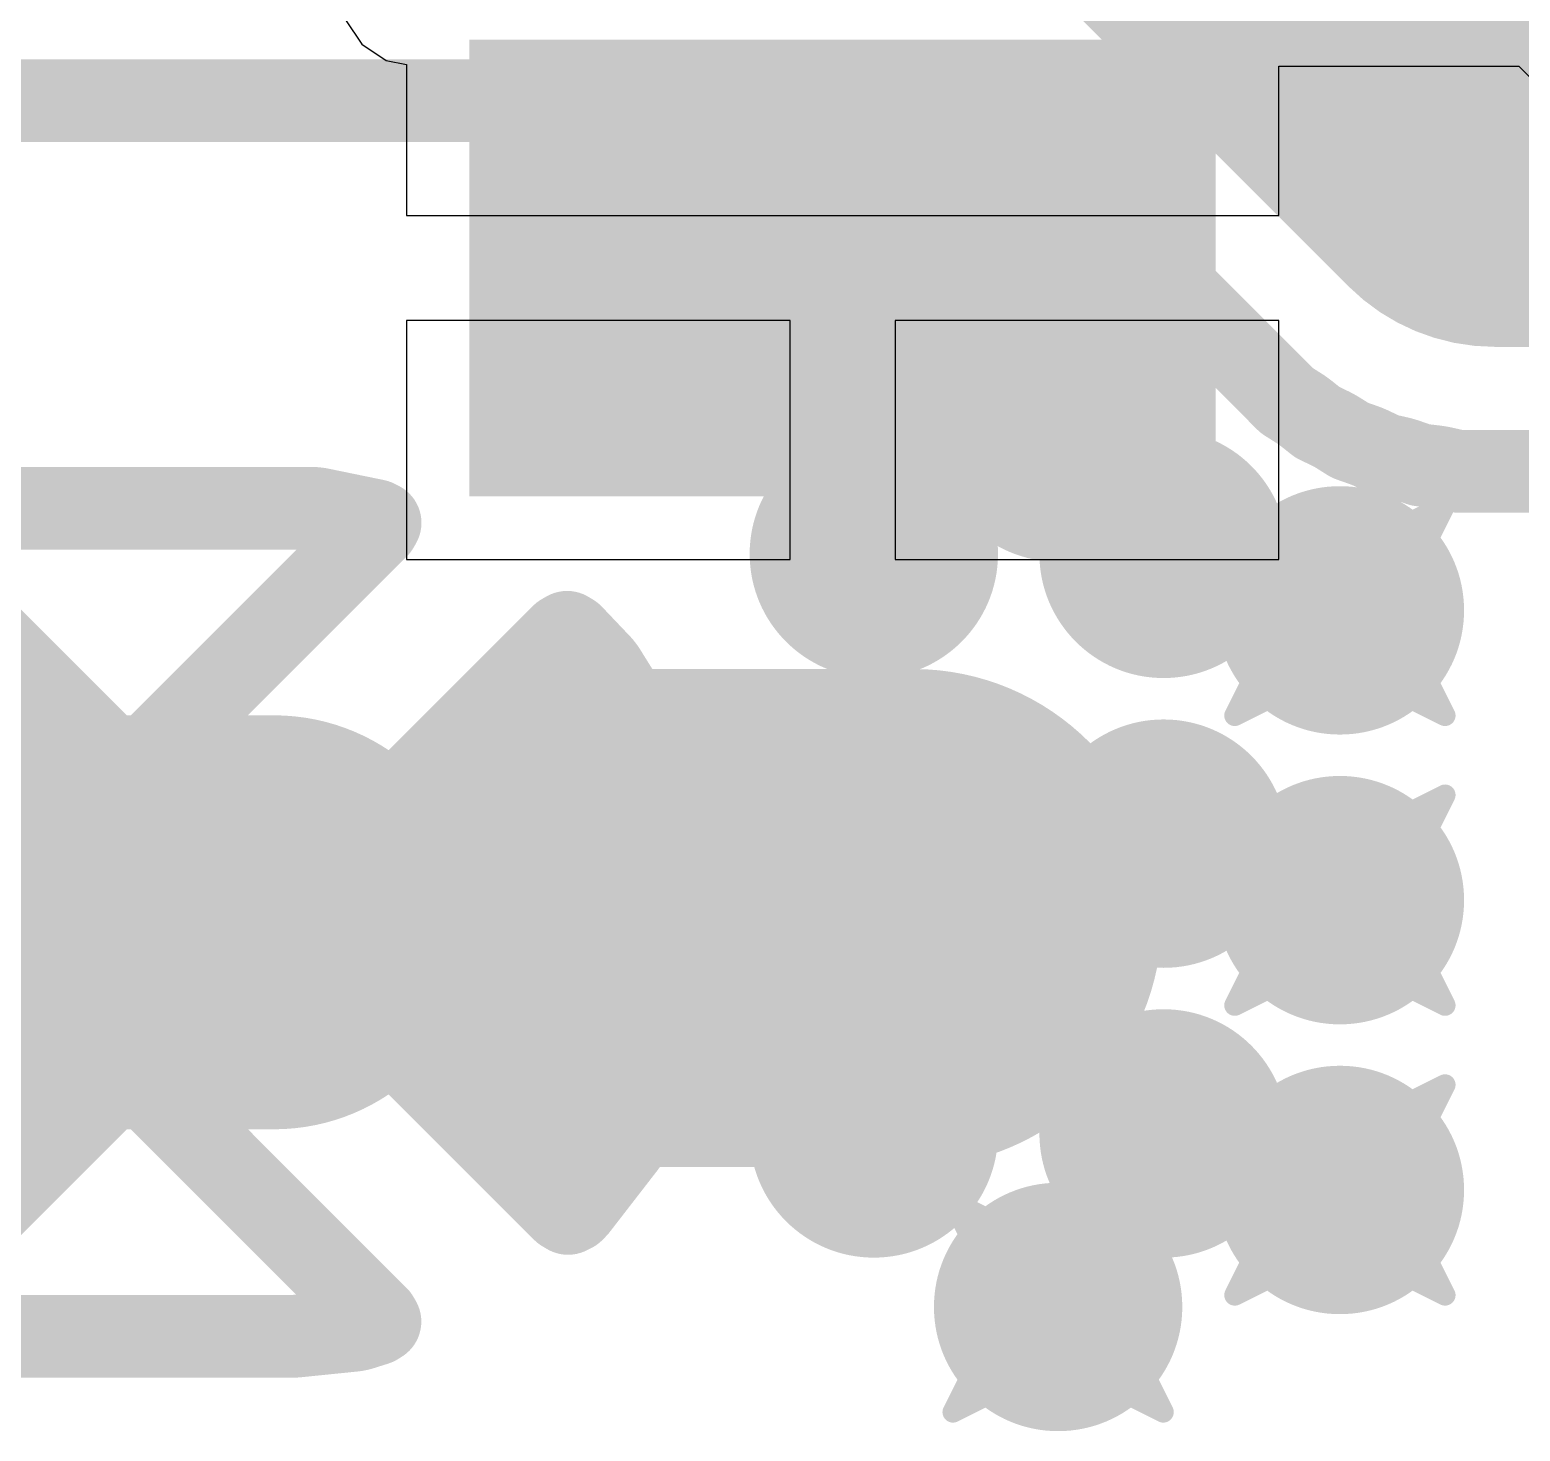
# Model space of a CAD drawing. Header units: inches. Extents: x 0 to 12.4, y -0.6 to 2.2.
# Drawn here: x 0.1964 to 0.3381, y 0.8031 to 0.9363 of the extents above; entities that cross this region are included whole.
import ezdxf

# ---------------------------------------------------------------- set-up
doc = ezdxf.new("R2010")
doc.units = ezdxf.units.IN
doc.header["$MEASUREMENT"] = 0
for name, color, linetype in [('Bottom Layer', 5, 'Continuous'), ('Bottom Solder', 6, 'Continuous'), ('Dimension', 6, 'Continuous'), ('Drill Drawing', 1, 'Continuous'), ('Multi-Layer', 9, 'Continuous'), ('Pad Holes', 156, 'Continuous'), ('Top Layer', 1, 'Continuous'), ('Top Overlay', 2, 'Continuous'), ('Top Paste', 8, 'Continuous'), ('Top Solder', 216, 'Continuous'), ('Via Holes', 16, 'Continuous')]:
    doc.layers.add(name, color=color, linetype=linetype)

# ---------------------------------------------------------------- blocks, each defined once
blk = doc.blocks.new('TYPE_C_31_M_17__56')
at = {"layer": 'Bottom Layer'}
h = blk.add_hatch(color=5, dxfattribs=at)
edge = h.paths.add_edge_path()
edge.add_arc((0.1700787, 0.05748035), 0.019685, 180, 360)
edge.add_line((0.1897637, 0.05748035), (0.1897637, 0.08503945))
edge.add_arc((0.1700787, 0.08503945), 0.019685, 0, 180)
edge.add_line((0.1503937, 0.08503945), (0.1503937, 0.05748035))
at = {"layer": 'Bottom Solder'}
h = blk.add_hatch(color=6, dxfattribs=at)
edge = h.paths.add_edge_path()
edge.add_arc((0.1700787, 0.05748035), 0.023685, 180, 360)
edge.add_line((0.1937637, 0.05748035), (0.1937637, 0.08503945))
edge.add_arc((0.1700787, 0.08503945), 0.023685, 0, 180)
edge.add_line((0.1463937, 0.08503945), (0.1463937, 0.05748035))
at = {"layer": 'Multi-Layer'}
h = blk.add_hatch(color=9, dxfattribs=at)
edge = h.paths.add_edge_path()
edge.add_arc((0.1700787, 0.05748035), 0.019685, 180, 360)
edge.add_line((0.1897637, 0.05748035), (0.1897637, 0.08503945))
edge.add_arc((0.1700787, 0.08503945), 0.019685, 0, 180)
edge.add_line((0.1503937, 0.08503945), (0.1503937, 0.05748035))
at = {"layer": 'Pad Holes'}
h = blk.add_hatch(color=7, dxfattribs=at)
edge = h.paths.add_edge_path()
edge.add_arc((0.1700787, 0.05787405), 0.0102362, 180, 360)
edge.add_line((0.1803149, 0.05787405), (0.1803149, 0.08464575))
edge.add_arc((0.1700787, 0.08464575), 0.0102362, 0, 180)
edge.add_line((0.1598425, 0.08464575), (0.1598425, 0.05787405))
at = {"layer": 'Top Layer'}
blk.add_hatch(color=1, dxfattribs=at).paths.add_polyline_path([(0.09055115, 0.10984255), (0.12598425, 0.10984255), (0.12598425, 0.04685045), (0.09055115, 0.04685045)])
h = blk.add_hatch(color=1, dxfattribs=at)
edge = h.paths.add_edge_path()
edge.add_arc((0.1700787, 0.05748035), 0.019685, 180, 360)
edge.add_line((0.1897637, 0.05748035), (0.1897637, 0.08503945))
edge.add_arc((0.1700787, 0.08503945), 0.019685, 0, 180)
edge.add_line((0.1503937, 0.08503945), (0.1503937, 0.05748035))
at = {"layer": 'Top Paste'}
blk.add_hatch(color=8, dxfattribs=at).paths.add_polyline_path([(0.09055115, 0.10984255), (0.12598425, 0.10984255), (0.12598425, 0.04685045), (0.09055115, 0.04685045)])
at = {"layer": 'Top Solder'}
blk.add_hatch(color=216, dxfattribs=at).paths.add_polyline_path([(0.08655115, 0.11384255), (0.12998425, 0.11384255), (0.12998425, 0.04285045), (0.08655115, 0.04285045)])
h = blk.add_hatch(color=216, dxfattribs=at)
edge = h.paths.add_edge_path()
edge.add_arc((0.1700787, 0.05748035), 0.023685, 180, 360)
edge.add_line((0.1937637, 0.05748035), (0.1937637, 0.08503945))
edge.add_arc((0.1700787, 0.08503945), 0.023685, 0, 180)
edge.add_line((0.1463937, 0.08503945), (0.1463937, 0.05748035))
at = {"layer": 'Top Overlay'}
blk.add_lwpolyline([(0.1701574, -0.0346928, 0.005, 0.005, 0), (0.1700787, 0.0293859, 0.005, 0.005, 0)], format="xyseb", dxfattribs=at)
blk.add_lwpolyline([(0.1688287, 0.0293859, 0.0025, 0.0025, 1), (0.1713287, 0.0293859, 0.0025, 0.0025, 1)], format="xyseb", close=True, dxfattribs=at)

msp = doc.modelspace()

# ---------------------------------------------------------------- hatches: boundary and pattern name
at = {"layer": 'Bottom Layer'}
h = msp.add_hatch(color=5, dxfattribs=at)
edge = h.paths.add_edge_path()
edge.add_arc((0.2941969, 0.8975511), 0.011811, 0, 360)
h = msp.add_hatch(color=5, dxfattribs=at)
edge = h.paths.add_edge_path()
edge.add_arc((0.321, 0.8811181), 0.011811, 0, 360)
h = msp.add_hatch(color=5, dxfattribs=at)
edge = h.paths.add_edge_path()
edge.add_arc((0.321, 0.853559), 0.011811, 0, 360)
h = msp.add_hatch(color=5, dxfattribs=at)
edge = h.paths.add_edge_path()
edge.add_arc((0.321, 0.826), 0.011811, 0, 360)
h = msp.add_hatch(color=5, dxfattribs=at)
edge = h.paths.add_edge_path()
edge.add_arc((0.2941969, 0.814874), 0.011811, 0, 360)
at = {"layer": 'Dimension'}
h = msp.add_hatch(color=6, dxfattribs=at)
edge = h.paths.add_edge_path()
edge.add_arc((0.2766675, 0.9140517), 0.011811, 0, 360)
h = msp.add_hatch(color=6, dxfattribs=at)
edge = h.paths.add_edge_path()
edge.add_arc((0.2766675, 0.8864927), 0.011811, 0, 360)
h = msp.add_hatch(color=6, dxfattribs=at)
edge = h.paths.add_edge_path()
edge.add_arc((0.3042265, 0.8864927), 0.011811, 0, 360)
h = msp.add_hatch(color=6, dxfattribs=at)
edge = h.paths.add_edge_path()
edge.add_arc((0.19202175, 0.8514533), 0.019685, 90, 270)
edge.add_line((0.19202175, 0.8317683), (0.21958085, 0.8317683))
edge.add_arc((0.21958085, 0.8514533), 0.019685, 270, 450)
edge.add_line((0.21958085, 0.8711382999999999), (0.19202175, 0.8711382999999999))
h = msp.add_hatch(color=6, dxfattribs=at)
edge = h.paths.add_edge_path()
edge.add_arc((0.2766675, 0.8589336), 0.011811, 0, 360)
h = msp.add_hatch(color=6, dxfattribs=at)
edge = h.paths.add_edge_path()
edge.add_arc((0.3042265, 0.8589336), 0.011811, 0, 360)
h = msp.add_hatch(color=6, dxfattribs=at)
edge = h.paths.add_edge_path()
edge.add_arc((0.2766675, 0.8313746), 0.011811, 0, 360)
h = msp.add_hatch(color=6, dxfattribs=at)
edge = h.paths.add_edge_path()
edge.add_arc((0.3042265, 0.8313746), 0.011811, 0, 360)
at = {"layer": 'Top Layer'}
h = msp.add_hatch(color=1, dxfattribs=at)
edge = h.paths.add_edge_path()
edge.add_arc((0.2941969, 0.8975511), 0.011811, 0, 360)
h = msp.add_hatch(color=1, dxfattribs=at)
edge = h.paths.add_edge_path()
edge.add_arc((0.321, 0.8811181), 0.011811, 0, 360)
h = msp.add_hatch(color=1, dxfattribs=at)
edge = h.paths.add_edge_path()
edge.add_arc((0.321, 0.853559), 0.011811, 0, 360)
h = msp.add_hatch(color=1, dxfattribs=at)
edge = h.paths.add_edge_path()
edge.add_arc((0.321, 0.826), 0.011811, 0, 360)
h = msp.add_hatch(color=1, dxfattribs=at)
edge = h.paths.add_edge_path()
edge.add_arc((0.2941969, 0.814874), 0.011811, 0, 360)
at = {"layer": 'Via Holes'}
h = msp.add_hatch(color=7, dxfattribs=at)
edge = h.paths.add_edge_path()
edge.add_arc((0.2941969, 0.8975511), 0.0059055, 0, 360)
h = msp.add_hatch(color=7, dxfattribs=at)
edge = h.paths.add_edge_path()
edge.add_arc((0.321, 0.8811181), 0.0059055, 0, 360)
h = msp.add_hatch(color=7, dxfattribs=at)
edge = h.paths.add_edge_path()
edge.add_arc((0.321, 0.853559), 0.0059055, 0, 360)
h = msp.add_hatch(color=7, dxfattribs=at)
edge = h.paths.add_edge_path()
edge.add_arc((0.321, 0.826), 0.0059055, 0, 360)
h = msp.add_hatch(color=7, dxfattribs=at)
edge = h.paths.add_edge_path()
edge.add_arc((0.2941969, 0.814874), 0.0059055, 0, 360)

# ---------------------------------------------------------------- linework, layer by layer
at = {"layer": 'Dimension'}
for points in [[(0.3002895, 0.9612958, 0.0393701, 0.0393701, 0), (0.3357226, 0.9258628, 0.0393701, 0.0393701, 0)], [(0.3357226, 0.9258628, 0.0393701, 0.0393701, 0), (0.3637738, 0.9258628, 0.0393701, 0.0393701, 0)], [(0.2517365, 0.9298704, 0.007874, 0.007874, 0), (0.2538999, 0.9303007, 0.007874, 0.007874, 0)], [(0.2538999, 0.9303007, 0.007874, 0.007874, 0), (0.2541475, 0.9303758, 0.007874, 0.007874, 0)], [(0.2541475, 0.9303758, 0.007874, 0.007874, 0), (0.2545783, 0.9305065, 0.007874, 0.007874, 0)], [(0.2545783, 0.9305065, 0.007874, 0.007874, 0), (0.2560982, 0.9307157, 0.007874, 0.007874, 0)], [(0.2560982, 0.9307157, 0.007874, 0.007874, 0), (0.2572678, 0.9305043, 0.007874, 0.007874, 0)], [(0.2572678, 0.9305043, 0.007874, 0.007874, 0), (0.2572731, 0.9305274, 0.007874, 0.007874, 0)], [(0.2572731, 0.9305274, 0.007874, 0.007874, 0), (0.2575402, 0.9304665, 0.007874, 0.007874, 0)], [(0.2575402, 0.9304665, 0.007874, 0.007874, 0), (0.2577992, 0.9303758, 0.007874, 0.007874, 0)], [(0.2577992, 0.9303758, 0.007874, 0.007874, 0), (0.2630866, 0.9297801, 0.007874, 0.007874, 0)], [(0.1660427, 0.9295832, 0.007874, 0.007874, 0), (0.2487615, 0.9295832, 0.007874, 0.007874, 0)], [(0.2487615, 0.9295832, 0.007874, 0.007874, 0), (0.2488215, 0.9295832, 0.007874, 0.007874, 0)], [(0.2488215, 0.9295832, 0.007874, 0.007874, 0), (0.2500005, 0.9296411, 0.007874, 0.007874, 0)], [(0.2500005, 0.9296411, 0.007874, 0.007874, 0), (0.2505689, 0.9296971, 0.007874, 0.007874, 0)], [(0.2505689, 0.9296971, 0.007874, 0.007874, 0), (0.2517365, 0.9298704, 0.007874, 0.007874, 0)], [(0.2630866, 0.9297801, 0.007874, 0.007874, 0), (0.2852131, 0.9297801, 0.007874, 0.007874, 0)], [(0.2852131, 0.9297801, 0.007874, 0.007874, 0), (0.2870814, 0.9294085, 0.007874, 0.007874, 0)], [(0.2870814, 0.9294085, 0.007874, 0.007874, 0), (0.2886651, 0.9283502, 0.007874, 0.007874, 0)], [(0.2886651, 0.9283502, 0.007874, 0.007874, 0), (0.3109267, 0.9060887, 0.007874, 0.007874, 0)], [(0.3109267, 0.9060887, 0.007874, 0.007874, 0), (0.3159485, 0.9010669, 0.007874, 0.007874, 0)], [(0.3159485, 0.9010669, 0.007874, 0.007874, 0), (0.3161806, 0.900921, 0.007874, 0.007874, 0)], [(0.3161806, 0.900921, 0.007874, 0.007874, 0), (0.3172243, 0.9002652, 0.007874, 0.007874, 0)], [(0.3172243, 0.9002652, 0.007874, 0.007874, 0), (0.3176708, 0.8999485, 0.007874, 0.007874, 0)], [(0.3176708, 0.8999485, 0.007874, 0.007874, 0), (0.3188491, 0.8990088, 0.007874, 0.007874, 0)], [(0.3188491, 0.8990088, 0.007874, 0.007874, 0), (0.3190961, 0.8988898, 0.007874, 0.007874, 0)], [(0.3190961, 0.8988898, 0.007874, 0.007874, 0), (0.3190962, 0.8988898, 0.007874, 0.007874, 0)], [(0.3190962, 0.8988898, 0.007874, 0.007874, 0), (0.3202067, 0.898355, 0.007874, 0.007874, 0)], [(0.3202067, 0.898355, 0.007874, 0.007874, 0), (0.3206857, 0.8980902, 0.007874, 0.007874, 0)], [(0.3206857, 0.8980902, 0.007874, 0.007874, 0), (0.3219619, 0.8972884, 0.007874, 0.007874, 0)], [(0.3219619, 0.8972884, 0.007874, 0.007874, 0), (0.3222205, 0.8971979, 0.007874, 0.007874, 0)], [(0.3222205, 0.8971979, 0.007874, 0.007874, 0), (0.3233842, 0.8967907, 0.007874, 0.007874, 0)], [(0.3233842, 0.8967907, 0.007874, 0.007874, 0), (0.3238896, 0.8965814, 0.007874, 0.007874, 0)], [(0.3238896, 0.8965814, 0.007874, 0.007874, 0), (0.3252478, 0.8959273, 0.007874, 0.007874, 0)], [(0.3252478, 0.8959273, 0.007874, 0.007874, 0), (0.3267173, 0.8955919, 0.007874, 0.007874, 0)], [(0.3267173, 0.8955919, 0.007874, 0.007874, 0), (0.3272428, 0.8954405, 0.007874, 0.007874, 0)], [(0.3272428, 0.8954405, 0.007874, 0.007874, 0), (0.3284065, 0.8950333, 0.007874, 0.007874, 0)], [(0.3284065, 0.8950333, 0.007874, 0.007874, 0), (0.3284067, 0.8950333, 0.007874, 0.007874, 0)], [(0.3284067, 0.8950333, 0.007874, 0.007874, 0), (0.3286653, 0.8949428, 0.007874, 0.007874, 0)], [(0.3286653, 0.8949428, 0.007874, 0.007874, 0), (0.3301627, 0.8947741, 0.007874, 0.007874, 0)], [(0.3301627, 0.8947741, 0.007874, 0.007874, 0), (0.3307023, 0.8946824, 0.007874, 0.007874, 0)], [(0.3307023, 0.8946824, 0.007874, 0.007874, 0), (0.3321717, 0.894347, 0.007874, 0.007874, 0)], [(0.3321717, 0.894347, 0.007874, 0.007874, 0), (0.3339528, 0.894347, 0.007874, 0.007874, 0)], [(0.3339528, 0.894347, 0.007874, 0.007874, 0), (0.3392735, 0.894347, 0.007874, 0.007874, 0)], [(0.3392735, 0.894347, 0.007874, 0.007874, 0), (0.3422158, 0.894347, 0.007874, 0.007874, 0)], [(0.190149, 0.8908234, 0.007874, 0.007874, 0), (0.2233368, 0.8908234, 0.007874, 0.007874, 0)], [(0.2233368, 0.8908234, 0.007874, 0.007874, 0), (0.2238268, 0.8907736, 0.007874, 0.007874, 0)], [(0.2238268, 0.8907736, 0.007874, 0.007874, 0), (0.2292972, 0.8896494, 0.007874, 0.007874, 0)], [(0.2292972, 0.8896494, 0.007874, 0.007874, 0), (0.2297012, 0.8894432, 0.007874, 0.007874, 0)], [(0.2294774, 0.8890489, 0.007874, 0.007874, 0), (0.2297012, 0.8894432, 0.007874, 0.007874, 0)], [(0.1821428, 0.8890313, 0.007874, 0.007874, 0), (0.2053469, 0.8658272, 0.007874, 0.007874, 0)], [(0.2062557, 0.8658272, 0.007874, 0.007874, 0), (0.2294774, 0.8890489, 0.007874, 0.007874, 0)], [(0.2201752, 0.8519078, 0.007874, 0.007874, 0), (0.2470349, 0.8787676, 0.007874, 0.007874, 0)], [(0.2470349, 0.8787676, 0.007874, 0.007874, 0), (0.2474942, 0.8790302, 0.007874, 0.007874, 0)], [(0.2474942, 0.8790302, 0.007874, 0.007874, 0), (0.2479468, 0.878756, 0.007874, 0.007874, 0)], [(0.2479468, 0.878756, 0.007874, 0.007874, 0), (0.2507037, 0.8758557, 0.007874, 0.007874, 0)], [(0.2507037, 0.8758557, 0.007874, 0.007874, 0), (0.2510053, 0.8754662, 0.007874, 0.007874, 0)], [(0.2510053, 0.8754662, 0.007874, 0.007874, 0), (0.2549787, 0.8690914, 0.007874, 0.007874, 0)], [(0.2549787, 0.8690914, 0.007874, 0.007874, 0), (0.2551959, 0.8686486, 0.007874, 0.007874, 0)], [(0.2551959, 0.8686486, 0.007874, 0.007874, 0), (0.2578046, 0.8616047, 0.007874, 0.007874, 0)], [(0.2053469, 0.8658272, 0.007874, 0.007874, 0), (0.2058013, 0.8655648, 0.007874, 0.007874, 0)], [(0.2058013, 0.8655648, 0.007874, 0.007874, 0), (0.2062557, 0.8658272, 0.007874, 0.007874, 0)], [(0.2578046, 0.8616047, 0.007874, 0.007874, 0), (0.2579281, 0.8611276, 0.007874, 0.007874, 0)], [(0.2579281, 0.8611276, 0.007874, 0.007874, 0), (0.2590657, 0.8537025, 0.007874, 0.007874, 0)], [(0.2587102, 0.8457079, 0.007874, 0.007874, 0), (0.2590906, 0.8532104, 0.007874, 0.007874, 0)], [(0.2590657, 0.8537025, 0.007874, 0.007874, 0), (0.2590906, 0.8532104, 0.007874, 0.007874, 0)], [(0.1916898, 0.8514533, 0.007874, 0.007874, 0), (0.2199128, 0.8514533, 0.007874, 0.007874, 0)], [(0.1916898, 0.8514533, 0.007874, 0.007874, 0), (0.2199128, 0.8514533, 0.007874, 0.007874, 0)], [(0.2199128, 0.8514533, 0.007874, 0.007874, 0), (0.2201752, 0.8519078, 0.007874, 0.007874, 0)], [(0.2199128, 0.8514533, 0.007874, 0.007874, 0), (0.2201752, 0.8509989, 0.007874, 0.007874, 0)], [(0.2201752, 0.8509989, 0.007874, 0.007874, 0), (0.2471433, 0.8240308, 0.007874, 0.007874, 0)], [(0.2586356, 0.8452215, 0.007874, 0.007874, 0), (0.2587102, 0.8457079, 0.007874, 0.007874, 0)], [(0.2567526, 0.837949, 0.007874, 0.007874, 0), (0.2586356, 0.8452215, 0.007874, 0.007874, 0)], [(0.1821252, 0.8138578, 0.007874, 0.007874, 0), (0.2053469, 0.8370795, 0.007874, 0.007874, 0)], [(0.2053469, 0.8370795, 0.007874, 0.007874, 0), (0.2058013, 0.8373419, 0.007874, 0.007874, 0)], [(0.2058013, 0.8373419, 0.007874, 0.007874, 0), (0.2062557, 0.8370795, 0.007874, 0.007874, 0)], [(0.2062557, 0.8370795, 0.007874, 0.007874, 0), (0.2294598, 0.8138754, 0.007874, 0.007874, 0)], [(0.2532735, 0.830743, 0.007874, 0.007874, 0), (0.2565816, 0.8374872, 0.007874, 0.007874, 0)], [(0.2565816, 0.8374872, 0.007874, 0.007874, 0), (0.2567526, 0.837949, 0.007874, 0.007874, 0)], [(0.2484147, 0.8243845, 0.007874, 0.007874, 0), (0.2530126, 0.8303246, 0.007874, 0.007874, 0)], [(0.2530126, 0.8303246, 0.007874, 0.007874, 0), (0.2532735, 0.830743, 0.007874, 0.007874, 0)], [(0.2471433, 0.8240308, 0.007874, 0.007874, 0), (0.2475821, 0.82377, 0.007874, 0.007874, 0)], [(0.2475821, 0.82377, 0.007874, 0.007874, 0), (0.2480393, 0.8239966, 0.007874, 0.007874, 0)], [(0.2480393, 0.8239966, 0.007874, 0.007874, 0), (0.2480754, 0.8240276, 0.007874, 0.007874, 0)], [(0.2480754, 0.8240276, 0.007874, 0.007874, 0), (0.2484147, 0.8243845, 0.007874, 0.007874, 0)], [(0.2217004, 0.8120957, 0.007874, 0.007874, 0), (0.2273007, 0.8126653, 0.007874, 0.007874, 0)], [(0.2273007, 0.8126653, 0.007874, 0.007874, 0), (0.227783, 0.8127644, 0.007874, 0.007874, 0)], [(0.227783, 0.8127644, 0.007874, 0.007874, 0), (0.2293042, 0.8132417, 0.007874, 0.007874, 0)], [(0.2293042, 0.8132417, 0.007874, 0.007874, 0), (0.229689, 0.8134832, 0.007874, 0.007874, 0)], [(0.2294598, 0.8138754, 0.007874, 0.007874, 0), (0.229689, 0.8134832, 0.007874, 0.007874, 0)], [(0.1882658, 0.8120832, 0.007874, 0.007874, 0), (0.2214537, 0.8120832, 0.007874, 0.007874, 0)], [(0.2214537, 0.8120832, 0.007874, 0.007874, 0), (0.2217004, 0.8120957, 0.007874, 0.007874, 0)]]:
    msp.add_lwpolyline(points, format="xyseb", dxfattribs=at)
for points in [[(0.3258801, 0.9258628, 0.019685, 0.019685, 1), (0.3455651, 0.9258628, 0.019685, 0.019685, 1)], [(0.3258801, 0.9258628, 0.019685, 0.019685, 1), (0.3455651, 0.9258628, 0.019685, 0.019685, 1)], [(0.2519314, 0.9303007, 0.003937, 0.003937, 1), (0.2558684, 0.9303007, 0.003937, 0.003937, 1)], [(0.2519314, 0.9303007, 0.003937, 0.003937, 1), (0.2558684, 0.9303007, 0.003937, 0.003937, 1)], [(0.252179, 0.9303758, 0.003937, 0.003937, 1), (0.256116, 0.9303758, 0.003937, 0.003937, 1)], [(0.252179, 0.9303758, 0.003937, 0.003937, 1), (0.256116, 0.9303758, 0.003937, 0.003937, 1)], [(0.2526098, 0.9305065, 0.003937, 0.003937, 1), (0.2565468, 0.9305065, 0.003937, 0.003937, 1)], [(0.2526098, 0.9305065, 0.003937, 0.003937, 1), (0.2565468, 0.9305065, 0.003937, 0.003937, 1)], [(0.2541297, 0.9307157, 0.003937, 0.003937, 1), (0.2580667, 0.9307157, 0.003937, 0.003937, 1)], [(0.2541297, 0.9307157, 0.003937, 0.003937, 1), (0.2580667, 0.9307157, 0.003937, 0.003937, 1)], [(0.2552993, 0.9305043, 0.003937, 0.003937, 1), (0.2592363, 0.9305043, 0.003937, 0.003937, 1)], [(0.2552993, 0.9305043, 0.003937, 0.003937, 1), (0.2592363, 0.9305043, 0.003937, 0.003937, 1)], [(0.2553046, 0.9305274, 0.003937, 0.003937, 1), (0.2592416, 0.9305274, 0.003937, 0.003937, 1)], [(0.2553046, 0.9305274, 0.003937, 0.003937, 1), (0.2592416, 0.9305274, 0.003937, 0.003937, 1)], [(0.2555717, 0.9304665, 0.003937, 0.003937, 1), (0.2595087, 0.9304665, 0.003937, 0.003937, 1)], [(0.2555717, 0.9304665, 0.003937, 0.003937, 1), (0.2595087, 0.9304665, 0.003937, 0.003937, 1)], [(0.2558307, 0.9303758, 0.003937, 0.003937, 1), (0.2597677, 0.9303758, 0.003937, 0.003937, 1)], [(0.2558307, 0.9303758, 0.003937, 0.003937, 1), (0.2597677, 0.9303758, 0.003937, 0.003937, 1)], [(0.246793, 0.9295832, 0.003937, 0.003937, 1), (0.25073, 0.9295832, 0.003937, 0.003937, 1)], [(0.246793, 0.9295832, 0.003937, 0.003937, 1), (0.25073, 0.9295832, 0.003937, 0.003937, 1)], [(0.246853, 0.9295832, 0.003937, 0.003937, 1), (0.25079, 0.9295832, 0.003937, 0.003937, 1)], [(0.246853, 0.9295832, 0.003937, 0.003937, 1), (0.25079, 0.9295832, 0.003937, 0.003937, 1)], [(0.248032, 0.9296411, 0.003937, 0.003937, 1), (0.251969, 0.9296411, 0.003937, 0.003937, 1)], [(0.248032, 0.9296411, 0.003937, 0.003937, 1), (0.251969, 0.9296411, 0.003937, 0.003937, 1)], [(0.2486004, 0.9296971, 0.003937, 0.003937, 1), (0.2525374, 0.9296971, 0.003937, 0.003937, 1)], [(0.2486004, 0.9296971, 0.003937, 0.003937, 1), (0.2525374, 0.9296971, 0.003937, 0.003937, 1)], [(0.249768, 0.9298704, 0.003937, 0.003937, 1), (0.253705, 0.9298704, 0.003937, 0.003937, 1)], [(0.249768, 0.9298704, 0.003937, 0.003937, 1), (0.253705, 0.9298704, 0.003937, 0.003937, 1)], [(0.2611181, 0.9297801, 0.003937, 0.003937, 1), (0.2650551, 0.9297801, 0.003937, 0.003937, 1)], [(0.2611181, 0.9297801, 0.003937, 0.003937, 1), (0.2650551, 0.9297801, 0.003937, 0.003937, 1)], [(0.2832446, 0.9297801, 0.003937, 0.003937, 1), (0.2871816, 0.9297801, 0.003937, 0.003937, 1)], [(0.2832446, 0.9297801, 0.003937, 0.003937, 1), (0.2871816, 0.9297801, 0.003937, 0.003937, 1)], [(0.2851129, 0.9294085, 0.003937, 0.003937, 1), (0.2890499, 0.9294085, 0.003937, 0.003937, 1)], [(0.2851129, 0.9294085, 0.003937, 0.003937, 1), (0.2890499, 0.9294085, 0.003937, 0.003937, 1)], [(0.2866966, 0.9283502, 0.003937, 0.003937, 1), (0.2906336, 0.9283502, 0.003937, 0.003937, 1)], [(0.2866966, 0.9283502, 0.003937, 0.003937, 1), (0.2906336, 0.9283502, 0.003937, 0.003937, 1)], [(0.3089582, 0.9060887, 0.003937, 0.003937, 1), (0.3128952, 0.9060887, 0.003937, 0.003937, 1)], [(0.3089582, 0.9060887, 0.003937, 0.003937, 1), (0.3128952, 0.9060887, 0.003937, 0.003937, 1)], [(0.31398, 0.9010669, 0.003937, 0.003937, 1), (0.317917, 0.9010669, 0.003937, 0.003937, 1)], [(0.31398, 0.9010669, 0.003937, 0.003937, 1), (0.317917, 0.9010669, 0.003937, 0.003937, 1)], [(0.3142121, 0.900921, 0.003937, 0.003937, 1), (0.3181491, 0.900921, 0.003937, 0.003937, 1)], [(0.3142121, 0.900921, 0.003937, 0.003937, 1), (0.3181491, 0.900921, 0.003937, 0.003937, 1)], [(0.3152558, 0.9002652, 0.003937, 0.003937, 1), (0.3191928, 0.9002652, 0.003937, 0.003937, 1)], [(0.3152558, 0.9002652, 0.003937, 0.003937, 1), (0.3191928, 0.9002652, 0.003937, 0.003937, 1)], [(0.3157023, 0.8999485, 0.003937, 0.003937, 1), (0.3196393, 0.8999485, 0.003937, 0.003937, 1)], [(0.3157023, 0.8999485, 0.003937, 0.003937, 1), (0.3196393, 0.8999485, 0.003937, 0.003937, 1)], [(0.3168806, 0.8990088, 0.003937, 0.003937, 1), (0.3208176, 0.8990088, 0.003937, 0.003937, 1)], [(0.3168806, 0.8990088, 0.003937, 0.003937, 1), (0.3208176, 0.8990088, 0.003937, 0.003937, 1)], [(0.3171276, 0.8988898, 0.003937, 0.003937, 1), (0.3210646, 0.8988898, 0.003937, 0.003937, 1)], [(0.3171276, 0.8988898, 0.003937, 0.003937, 1), (0.3210646, 0.8988898, 0.003937, 0.003937, 1)], [(0.3171277, 0.8988898, 0.003937, 0.003937, 1), (0.3210647, 0.8988898, 0.003937, 0.003937, 1)], [(0.3171277, 0.8988898, 0.003937, 0.003937, 1), (0.3210647, 0.8988898, 0.003937, 0.003937, 1)], [(0.3182382, 0.898355, 0.003937, 0.003937, 1), (0.3221752, 0.898355, 0.003937, 0.003937, 1)], [(0.3182382, 0.898355, 0.003937, 0.003937, 1), (0.3221752, 0.898355, 0.003937, 0.003937, 1)], [(0.3187172, 0.8980902, 0.003937, 0.003937, 1), (0.3226542, 0.8980902, 0.003937, 0.003937, 1)], [(0.3187172, 0.8980902, 0.003937, 0.003937, 1), (0.3226542, 0.8980902, 0.003937, 0.003937, 1)], [(0.3199934, 0.8972884, 0.003937, 0.003937, 1), (0.3239304, 0.8972884, 0.003937, 0.003937, 1)], [(0.3199934, 0.8972884, 0.003937, 0.003937, 1), (0.3239304, 0.8972884, 0.003937, 0.003937, 1)], [(0.320252, 0.8971979, 0.003937, 0.003937, 1), (0.324189, 0.8971979, 0.003937, 0.003937, 1)], [(0.320252, 0.8971979, 0.003937, 0.003937, 1), (0.324189, 0.8971979, 0.003937, 0.003937, 1)], [(0.3214157, 0.8967907, 0.003937, 0.003937, 1), (0.3253527, 0.8967907, 0.003937, 0.003937, 1)], [(0.3214157, 0.8967907, 0.003937, 0.003937, 1), (0.3253527, 0.8967907, 0.003937, 0.003937, 1)], [(0.3219211, 0.8965814, 0.003937, 0.003937, 1), (0.3258581, 0.8965814, 0.003937, 0.003937, 1)], [(0.3219211, 0.8965814, 0.003937, 0.003937, 1), (0.3258581, 0.8965814, 0.003937, 0.003937, 1)], [(0.3232793, 0.8959273, 0.003937, 0.003937, 1), (0.3272163, 0.8959273, 0.003937, 0.003937, 1)], [(0.3232793, 0.8959273, 0.003937, 0.003937, 1), (0.3272163, 0.8959273, 0.003937, 0.003937, 1)], [(0.3247488, 0.8955919, 0.003937, 0.003937, 1), (0.3286858, 0.8955919, 0.003937, 0.003937, 1)], [(0.3247488, 0.8955919, 0.003937, 0.003937, 1), (0.3286858, 0.8955919, 0.003937, 0.003937, 1)], [(0.3252743, 0.8954405, 0.003937, 0.003937, 1), (0.3292113, 0.8954405, 0.003937, 0.003937, 1)], [(0.3252743, 0.8954405, 0.003937, 0.003937, 1), (0.3292113, 0.8954405, 0.003937, 0.003937, 1)], [(0.326438, 0.8950333, 0.003937, 0.003937, 1), (0.330375, 0.8950333, 0.003937, 0.003937, 1)], [(0.326438, 0.8950333, 0.003937, 0.003937, 1), (0.330375, 0.8950333, 0.003937, 0.003937, 1)], [(0.3264382, 0.8950333, 0.003937, 0.003937, 1), (0.3303752, 0.8950333, 0.003937, 0.003937, 1)], [(0.3264382, 0.8950333, 0.003937, 0.003937, 1), (0.3303752, 0.8950333, 0.003937, 0.003937, 1)], [(0.3266968, 0.8949428, 0.003937, 0.003937, 1), (0.3306338, 0.8949428, 0.003937, 0.003937, 1)], [(0.3266968, 0.8949428, 0.003937, 0.003937, 1), (0.3306338, 0.8949428, 0.003937, 0.003937, 1)], [(0.3281942, 0.8947741, 0.003937, 0.003937, 1), (0.3321312, 0.8947741, 0.003937, 0.003937, 1)], [(0.3281942, 0.8947741, 0.003937, 0.003937, 1), (0.3321312, 0.8947741, 0.003937, 0.003937, 1)], [(0.3287338, 0.8946824, 0.003937, 0.003937, 1), (0.3326708, 0.8946824, 0.003937, 0.003937, 1)], [(0.3287338, 0.8946824, 0.003937, 0.003937, 1), (0.3326708, 0.8946824, 0.003937, 0.003937, 1)], [(0.3302032, 0.894347, 0.003937, 0.003937, 1), (0.3341402, 0.894347, 0.003937, 0.003937, 1)], [(0.3302032, 0.894347, 0.003937, 0.003937, 1), (0.3341402, 0.894347, 0.003937, 0.003937, 1)], [(0.3319843, 0.894347, 0.003937, 0.003937, 1), (0.3359213, 0.894347, 0.003937, 0.003937, 1)], [(0.3319843, 0.894347, 0.003937, 0.003937, 1), (0.3359213, 0.894347, 0.003937, 0.003937, 1)], [(0.337305, 0.894347, 0.003937, 0.003937, 1), (0.341242, 0.894347, 0.003937, 0.003937, 1)], [(0.337305, 0.894347, 0.003937, 0.003937, 1), (0.341242, 0.894347, 0.003937, 0.003937, 1)], [(0.2213683, 0.8908234, 0.003937, 0.003937, 1), (0.2253053, 0.8908234, 0.003937, 0.003937, 1)], [(0.2213683, 0.8908234, 0.003937, 0.003937, 1), (0.2253053, 0.8908234, 0.003937, 0.003937, 1)], [(0.2218583, 0.8907736, 0.003937, 0.003937, 1), (0.2257953, 0.8907736, 0.003937, 0.003937, 1)], [(0.2218583, 0.8907736, 0.003937, 0.003937, 1), (0.2257953, 0.8907736, 0.003937, 0.003937, 1)], [(0.2273287, 0.8896494, 0.003937, 0.003937, 1), (0.2312657, 0.8896494, 0.003937, 0.003937, 1)], [(0.2273287, 0.8896494, 0.003937, 0.003937, 1), (0.2312657, 0.8896494, 0.003937, 0.003937, 1)], [(0.2277327, 0.8894432, 0.003937, 0.003937, 1), (0.2316697, 0.8894432, 0.003937, 0.003937, 1)], [(0.2277327, 0.8894432, 0.003937, 0.003937, 1), (0.2316697, 0.8894432, 0.003937, 0.003937, 1)], [(0.2275089, 0.8890489, 0.003937, 0.003937, 1), (0.2314459, 0.8890489, 0.003937, 0.003937, 1)], [(0.2275089, 0.8890489, 0.003937, 0.003937, 1), (0.2314459, 0.8890489, 0.003937, 0.003937, 1)], [(0.2450664, 0.8787676, 0.003937, 0.003937, 1), (0.2490034, 0.8787676, 0.003937, 0.003937, 1)], [(0.2450664, 0.8787676, 0.003937, 0.003937, 1), (0.2490034, 0.8787676, 0.003937, 0.003937, 1)], [(0.2455257, 0.8790302, 0.003937, 0.003937, 1), (0.2494627, 0.8790302, 0.003937, 0.003937, 1)], [(0.2455257, 0.8790302, 0.003937, 0.003937, 1), (0.2494627, 0.8790302, 0.003937, 0.003937, 1)], [(0.2459783, 0.878756, 0.003937, 0.003937, 1), (0.2499153, 0.878756, 0.003937, 0.003937, 1)], [(0.2459783, 0.878756, 0.003937, 0.003937, 1), (0.2499153, 0.878756, 0.003937, 0.003937, 1)], [(0.2487352, 0.8758557, 0.003937, 0.003937, 1), (0.2526722, 0.8758557, 0.003937, 0.003937, 1)], [(0.2487352, 0.8758557, 0.003937, 0.003937, 1), (0.2526722, 0.8758557, 0.003937, 0.003937, 1)], [(0.2490368, 0.8754662, 0.003937, 0.003937, 1), (0.2529738, 0.8754662, 0.003937, 0.003937, 1)], [(0.2490368, 0.8754662, 0.003937, 0.003937, 1), (0.2529738, 0.8754662, 0.003937, 0.003937, 1)], [(0.2530102, 0.8690914, 0.003937, 0.003937, 1), (0.2569472, 0.8690914, 0.003937, 0.003937, 1)], [(0.2530102, 0.8690914, 0.003937, 0.003937, 1), (0.2569472, 0.8690914, 0.003937, 0.003937, 1)], [(0.2532274, 0.8686486, 0.003937, 0.003937, 1), (0.2571644, 0.8686486, 0.003937, 0.003937, 1)], [(0.2532274, 0.8686486, 0.003937, 0.003937, 1), (0.2571644, 0.8686486, 0.003937, 0.003937, 1)], [(0.2033784, 0.8658272, 0.003937, 0.003937, 1), (0.2073154, 0.8658272, 0.003937, 0.003937, 1)], [(0.2033784, 0.8658272, 0.003937, 0.003937, 1), (0.2073154, 0.8658272, 0.003937, 0.003937, 1)], [(0.2038328, 0.8655648, 0.003937, 0.003937, 1), (0.2077698, 0.8655648, 0.003937, 0.003937, 1)], [(0.2038328, 0.8655648, 0.003937, 0.003937, 1), (0.2077698, 0.8655648, 0.003937, 0.003937, 1)], [(0.2042872, 0.8658272, 0.003937, 0.003937, 1), (0.2082242, 0.8658272, 0.003937, 0.003937, 1)], [(0.2042872, 0.8658272, 0.003937, 0.003937, 1), (0.2082242, 0.8658272, 0.003937, 0.003937, 1)], [(0.2558361, 0.8616047, 0.003937, 0.003937, 1), (0.2597731, 0.8616047, 0.003937, 0.003937, 1)], [(0.2558361, 0.8616047, 0.003937, 0.003937, 1), (0.2597731, 0.8616047, 0.003937, 0.003937, 1)], [(0.2559596, 0.8611276, 0.003937, 0.003937, 1), (0.2598966, 0.8611276, 0.003937, 0.003937, 1)], [(0.2559596, 0.8611276, 0.003937, 0.003937, 1), (0.2598966, 0.8611276, 0.003937, 0.003937, 1)], [(0.2570972, 0.8537025, 0.003937, 0.003937, 1), (0.2610342, 0.8537025, 0.003937, 0.003937, 1)], [(0.2570972, 0.8537025, 0.003937, 0.003937, 1), (0.2610342, 0.8537025, 0.003937, 0.003937, 1)], [(0.2571221, 0.8532104, 0.003937, 0.003937, 1), (0.2610591, 0.8532104, 0.003937, 0.003937, 1)], [(0.2571221, 0.8532104, 0.003937, 0.003937, 1), (0.2610591, 0.8532104, 0.003937, 0.003937, 1)], [(0.2179443, 0.8514533, 0.003937, 0.003937, 1), (0.2218813, 0.8514533, 0.003937, 0.003937, 1)], [(0.2179443, 0.8514533, 0.003937, 0.003937, 1), (0.2218813, 0.8514533, 0.003937, 0.003937, 1)], [(0.2179443, 0.8514533, 0.003937, 0.003937, 1), (0.2218813, 0.8514533, 0.003937, 0.003937, 1)], [(0.2179443, 0.8514533, 0.003937, 0.003937, 1), (0.2218813, 0.8514533, 0.003937, 0.003937, 1)], [(0.2182067, 0.8519078, 0.003937, 0.003937, 1), (0.2221437, 0.8519078, 0.003937, 0.003937, 1)], [(0.2182067, 0.8519078, 0.003937, 0.003937, 1), (0.2221437, 0.8519078, 0.003937, 0.003937, 1)], [(0.2182067, 0.8509989, 0.003937, 0.003937, 1), (0.2221437, 0.8509989, 0.003937, 0.003937, 1)], [(0.2182067, 0.8509989, 0.003937, 0.003937, 1), (0.2221437, 0.8509989, 0.003937, 0.003937, 1)], [(0.2567417, 0.8457079, 0.003937, 0.003937, 1), (0.2606787, 0.8457079, 0.003937, 0.003937, 1)], [(0.2567417, 0.8457079, 0.003937, 0.003937, 1), (0.2606787, 0.8457079, 0.003937, 0.003937, 1)], [(0.2566671, 0.8452215, 0.003937, 0.003937, 1), (0.2606041, 0.8452215, 0.003937, 0.003937, 1)], [(0.2566671, 0.8452215, 0.003937, 0.003937, 1), (0.2606041, 0.8452215, 0.003937, 0.003937, 1)], [(0.2033784, 0.8370795, 0.003937, 0.003937, 1), (0.2073154, 0.8370795, 0.003937, 0.003937, 1)], [(0.2033784, 0.8370795, 0.003937, 0.003937, 1), (0.2073154, 0.8370795, 0.003937, 0.003937, 1)], [(0.2038328, 0.8373419, 0.003937, 0.003937, 1), (0.2077698, 0.8373419, 0.003937, 0.003937, 1)], [(0.2038328, 0.8373419, 0.003937, 0.003937, 1), (0.2077698, 0.8373419, 0.003937, 0.003937, 1)], [(0.2042872, 0.8370795, 0.003937, 0.003937, 1), (0.2082242, 0.8370795, 0.003937, 0.003937, 1)], [(0.2042872, 0.8370795, 0.003937, 0.003937, 1), (0.2082242, 0.8370795, 0.003937, 0.003937, 1)], [(0.2546131, 0.8374872, 0.003937, 0.003937, 1), (0.2585501, 0.8374872, 0.003937, 0.003937, 1)], [(0.2546131, 0.8374872, 0.003937, 0.003937, 1), (0.2585501, 0.8374872, 0.003937, 0.003937, 1)], [(0.2547841, 0.837949, 0.003937, 0.003937, 1), (0.2587211, 0.837949, 0.003937, 0.003937, 1)], [(0.2547841, 0.837949, 0.003937, 0.003937, 1), (0.2587211, 0.837949, 0.003937, 0.003937, 1)], [(0.2510441, 0.8303246, 0.003937, 0.003937, 1), (0.2549811, 0.8303246, 0.003937, 0.003937, 1)], [(0.2510441, 0.8303246, 0.003937, 0.003937, 1), (0.2549811, 0.8303246, 0.003937, 0.003937, 1)], [(0.251305, 0.830743, 0.003937, 0.003937, 1), (0.255242, 0.830743, 0.003937, 0.003937, 1)], [(0.251305, 0.830743, 0.003937, 0.003937, 1), (0.255242, 0.830743, 0.003937, 0.003937, 1)], [(0.2451748, 0.8240308, 0.003937, 0.003937, 1), (0.2491118, 0.8240308, 0.003937, 0.003937, 1)], [(0.2451748, 0.8240308, 0.003937, 0.003937, 1), (0.2491118, 0.8240308, 0.003937, 0.003937, 1)], [(0.2460708, 0.8239966, 0.003937, 0.003937, 1), (0.2500078, 0.8239966, 0.003937, 0.003937, 1)], [(0.2460708, 0.8239966, 0.003937, 0.003937, 1), (0.2500078, 0.8239966, 0.003937, 0.003937, 1)], [(0.2461069, 0.8240276, 0.003937, 0.003937, 1), (0.2500439, 0.8240276, 0.003937, 0.003937, 1)], [(0.2461069, 0.8240276, 0.003937, 0.003937, 1), (0.2500439, 0.8240276, 0.003937, 0.003937, 1)], [(0.2464462, 0.8243845, 0.003937, 0.003937, 1), (0.2503832, 0.8243845, 0.003937, 0.003937, 1)], [(0.2464462, 0.8243845, 0.003937, 0.003937, 1), (0.2503832, 0.8243845, 0.003937, 0.003937, 1)], [(0.2456136, 0.82377, 0.003937, 0.003937, 1), (0.2495506, 0.82377, 0.003937, 0.003937, 1)], [(0.2456136, 0.82377, 0.003937, 0.003937, 1), (0.2495506, 0.82377, 0.003937, 0.003937, 1)], [(0.2253322, 0.8126653, 0.003937, 0.003937, 1), (0.2292692, 0.8126653, 0.003937, 0.003937, 1)], [(0.2253322, 0.8126653, 0.003937, 0.003937, 1), (0.2292692, 0.8126653, 0.003937, 0.003937, 1)], [(0.2258145, 0.8127644, 0.003937, 0.003937, 1), (0.2297515, 0.8127644, 0.003937, 0.003937, 1)], [(0.2258145, 0.8127644, 0.003937, 0.003937, 1), (0.2297515, 0.8127644, 0.003937, 0.003937, 1)], [(0.2273357, 0.8132417, 0.003937, 0.003937, 1), (0.2312727, 0.8132417, 0.003937, 0.003937, 1)], [(0.2273357, 0.8132417, 0.003937, 0.003937, 1), (0.2312727, 0.8132417, 0.003937, 0.003937, 1)], [(0.2274913, 0.8138754, 0.003937, 0.003937, 1), (0.2314283, 0.8138754, 0.003937, 0.003937, 1)], [(0.2274913, 0.8138754, 0.003937, 0.003937, 1), (0.2314283, 0.8138754, 0.003937, 0.003937, 1)], [(0.2277205, 0.8134832, 0.003937, 0.003937, 1), (0.2316575, 0.8134832, 0.003937, 0.003937, 1)], [(0.2277205, 0.8134832, 0.003937, 0.003937, 1), (0.2316575, 0.8134832, 0.003937, 0.003937, 1)], [(0.2194852, 0.8120832, 0.003937, 0.003937, 1), (0.2234222, 0.8120832, 0.003937, 0.003937, 1)], [(0.2194852, 0.8120832, 0.003937, 0.003937, 1), (0.2234222, 0.8120832, 0.003937, 0.003937, 1)], [(0.2197319, 0.8120957, 0.003937, 0.003937, 1), (0.2236689, 0.8120957, 0.003937, 0.003937, 1)], [(0.2197319, 0.8120957, 0.003937, 0.003937, 1), (0.2236689, 0.8120957, 0.003937, 0.003937, 1)]]:
    msp.add_lwpolyline(points, format="xyseb", close=True, dxfattribs=at)
at = {"layer": 'Drill Drawing'}
for points in [[(0.2841969, 0.9075511, 0.002, 0.002, 0), (0.2941969, 0.9025511, 0.002, 0.002, 0)], [(0.2841969, 0.9075511, 0.002, 0.002, 0), (0.2891969, 0.8975511, 0.002, 0.002, 0)], [(0.2941969, 0.9025511, 0.002, 0.002, 0), (0.3041969, 0.9075511, 0.002, 0.002, 0)], [(0.2991969, 0.8975511, 0.002, 0.002, 0), (0.3041969, 0.9075511, 0.002, 0.002, 0)], [(0.2841969, 0.8875511, 0.002, 0.002, 0), (0.2891969, 0.8975511, 0.002, 0.002, 0)], [(0.2991969, 0.8975511, 0.002, 0.002, 0), (0.3041969, 0.8875511, 0.002, 0.002, 0)], [(0.2841969, 0.8875511, 0.002, 0.002, 0), (0.2941969, 0.8925511, 0.002, 0.002, 0)], [(0.2941969, 0.8925511, 0.002, 0.002, 0), (0.3041969, 0.8875511, 0.002, 0.002, 0)], [(0.311, 0.8911181, 0.002, 0.002, 0), (0.321, 0.8861181, 0.002, 0.002, 0)], [(0.311, 0.8911181, 0.002, 0.002, 0), (0.316, 0.8811181, 0.002, 0.002, 0)], [(0.321, 0.8861181, 0.002, 0.002, 0), (0.331, 0.8911181, 0.002, 0.002, 0)], [(0.326, 0.8811181, 0.002, 0.002, 0), (0.331, 0.8911181, 0.002, 0.002, 0)], [(0.311, 0.8711181, 0.002, 0.002, 0), (0.316, 0.8811181, 0.002, 0.002, 0)], [(0.326, 0.8811181, 0.002, 0.002, 0), (0.331, 0.8711181, 0.002, 0.002, 0)], [(0.311, 0.8711181, 0.002, 0.002, 0), (0.321, 0.8761181, 0.002, 0.002, 0)], [(0.321, 0.8761181, 0.002, 0.002, 0), (0.331, 0.8711181, 0.002, 0.002, 0)], [(0.311, 0.863559, 0.002, 0.002, 0), (0.321, 0.858559, 0.002, 0.002, 0)], [(0.311, 0.863559, 0.002, 0.002, 0), (0.316, 0.853559, 0.002, 0.002, 0)], [(0.321, 0.858559, 0.002, 0.002, 0), (0.331, 0.863559, 0.002, 0.002, 0)], [(0.326, 0.853559, 0.002, 0.002, 0), (0.331, 0.863559, 0.002, 0.002, 0)], [(0.2566142, 0.8618582, 0.002, 0.002, 0), (0.2766142, 0.8618582, 0.002, 0.002, 0)], [(0.2566142, 0.8418582, 0.002, 0.002, 0), (0.2566142, 0.8618582, 0.002, 0.002, 0)], [(0.2766142, 0.8418582, 0.002, 0.002, 0), (0.2766142, 0.8618582, 0.002, 0.002, 0)], [(0.311, 0.843559, 0.002, 0.002, 0), (0.316, 0.853559, 0.002, 0.002, 0)], [(0.326, 0.853559, 0.002, 0.002, 0), (0.331, 0.843559, 0.002, 0.002, 0)], [(0.311, 0.843559, 0.002, 0.002, 0), (0.321, 0.848559, 0.002, 0.002, 0)], [(0.321, 0.848559, 0.002, 0.002, 0), (0.331, 0.843559, 0.002, 0.002, 0)], [(0.2566142, 0.8418582, 0.002, 0.002, 0), (0.2766142, 0.8418582, 0.002, 0.002, 0)], [(0.311, 0.836, 0.002, 0.002, 0), (0.321, 0.831, 0.002, 0.002, 0)], [(0.311, 0.836, 0.002, 0.002, 0), (0.316, 0.826, 0.002, 0.002, 0)], [(0.321, 0.831, 0.002, 0.002, 0), (0.331, 0.836, 0.002, 0.002, 0)], [(0.326, 0.826, 0.002, 0.002, 0), (0.331, 0.836, 0.002, 0.002, 0)], [(0.311, 0.816, 0.002, 0.002, 0), (0.316, 0.826, 0.002, 0.002, 0)], [(0.326, 0.826, 0.002, 0.002, 0), (0.331, 0.816, 0.002, 0.002, 0)], [(0.2841969, 0.824874, 0.002, 0.002, 0), (0.2941969, 0.819874, 0.002, 0.002, 0)], [(0.2841969, 0.824874, 0.002, 0.002, 0), (0.2891969, 0.814874, 0.002, 0.002, 0)], [(0.2941969, 0.819874, 0.002, 0.002, 0), (0.3041969, 0.824874, 0.002, 0.002, 0)], [(0.2991969, 0.814874, 0.002, 0.002, 0), (0.3041969, 0.824874, 0.002, 0.002, 0)], [(0.311, 0.816, 0.002, 0.002, 0), (0.321, 0.821, 0.002, 0.002, 0)], [(0.321, 0.821, 0.002, 0.002, 0), (0.331, 0.816, 0.002, 0.002, 0)], [(0.2841969, 0.804874, 0.002, 0.002, 0), (0.2891969, 0.814874, 0.002, 0.002, 0)], [(0.2991969, 0.814874, 0.002, 0.002, 0), (0.3041969, 0.804874, 0.002, 0.002, 0)], [(0.2841969, 0.804874, 0.002, 0.002, 0), (0.2941969, 0.809874, 0.002, 0.002, 0)], [(0.2941969, 0.809874, 0.002, 0.002, 0), (0.3041969, 0.804874, 0.002, 0.002, 0)]]:
    msp.add_lwpolyline(points, format="xyseb", dxfattribs=at)
for points in [[(0.2836969, 0.9075511, 0.001, 0.001, 1), (0.2846969, 0.9075511, 0.001, 0.001, 1)], [(0.2836969, 0.9075511, 0.001, 0.001, 1), (0.2846969, 0.9075511, 0.001, 0.001, 1)], [(0.3036969, 0.9075511, 0.001, 0.001, 1), (0.3046969, 0.9075511, 0.001, 0.001, 1)], [(0.3036969, 0.9075511, 0.001, 0.001, 1), (0.3046969, 0.9075511, 0.001, 0.001, 1)], [(0.2936969, 0.9025511, 0.001, 0.001, 1), (0.2946969, 0.9025511, 0.001, 0.001, 1)], [(0.2936969, 0.9025511, 0.001, 0.001, 1), (0.2946969, 0.9025511, 0.001, 0.001, 1)], [(0.2886969, 0.8975511, 0.001, 0.001, 1), (0.2896969, 0.8975511, 0.001, 0.001, 1)], [(0.2886969, 0.8975511, 0.001, 0.001, 1), (0.2896969, 0.8975511, 0.001, 0.001, 1)], [(0.2986969, 0.8975511, 0.001, 0.001, 1), (0.2996969, 0.8975511, 0.001, 0.001, 1)], [(0.2986969, 0.8975511, 0.001, 0.001, 1), (0.2996969, 0.8975511, 0.001, 0.001, 1)], [(0.2936969, 0.8925511, 0.001, 0.001, 1), (0.2946969, 0.8925511, 0.001, 0.001, 1)], [(0.2936969, 0.8925511, 0.001, 0.001, 1), (0.2946969, 0.8925511, 0.001, 0.001, 1)], [(0.3105, 0.8911181, 0.001, 0.001, 1), (0.3115, 0.8911181, 0.001, 0.001, 1)], [(0.3105, 0.8911181, 0.001, 0.001, 1), (0.3115, 0.8911181, 0.001, 0.001, 1)], [(0.3305, 0.8911181, 0.001, 0.001, 1), (0.3315, 0.8911181, 0.001, 0.001, 1)], [(0.3305, 0.8911181, 0.001, 0.001, 1), (0.3315, 0.8911181, 0.001, 0.001, 1)], [(0.2836969, 0.8875511, 0.001, 0.001, 1), (0.2846969, 0.8875511, 0.001, 0.001, 1)], [(0.2836969, 0.8875511, 0.001, 0.001, 1), (0.2846969, 0.8875511, 0.001, 0.001, 1)], [(0.3036969, 0.8875511, 0.001, 0.001, 1), (0.3046969, 0.8875511, 0.001, 0.001, 1)], [(0.3036969, 0.8875511, 0.001, 0.001, 1), (0.3046969, 0.8875511, 0.001, 0.001, 1)], [(0.3205, 0.8861181, 0.001, 0.001, 1), (0.3215, 0.8861181, 0.001, 0.001, 1)], [(0.3205, 0.8861181, 0.001, 0.001, 1), (0.3215, 0.8861181, 0.001, 0.001, 1)], [(0.3155, 0.8811181, 0.001, 0.001, 1), (0.3165, 0.8811181, 0.001, 0.001, 1)], [(0.3155, 0.8811181, 0.001, 0.001, 1), (0.3165, 0.8811181, 0.001, 0.001, 1)], [(0.3255, 0.8811181, 0.001, 0.001, 1), (0.3265, 0.8811181, 0.001, 0.001, 1)], [(0.3255, 0.8811181, 0.001, 0.001, 1), (0.3265, 0.8811181, 0.001, 0.001, 1)], [(0.3205, 0.8761181, 0.001, 0.001, 1), (0.3215, 0.8761181, 0.001, 0.001, 1)], [(0.3205, 0.8761181, 0.001, 0.001, 1), (0.3215, 0.8761181, 0.001, 0.001, 1)], [(0.3105, 0.8711181, 0.001, 0.001, 1), (0.3115, 0.8711181, 0.001, 0.001, 1)], [(0.3105, 0.8711181, 0.001, 0.001, 1), (0.3115, 0.8711181, 0.001, 0.001, 1)], [(0.3305, 0.8711181, 0.001, 0.001, 1), (0.3315, 0.8711181, 0.001, 0.001, 1)], [(0.3305, 0.8711181, 0.001, 0.001, 1), (0.3315, 0.8711181, 0.001, 0.001, 1)], [(0.3105, 0.863559, 0.001, 0.001, 1), (0.3115, 0.863559, 0.001, 0.001, 1)], [(0.3105, 0.863559, 0.001, 0.001, 1), (0.3115, 0.863559, 0.001, 0.001, 1)], [(0.3305, 0.863559, 0.001, 0.001, 1), (0.3315, 0.863559, 0.001, 0.001, 1)], [(0.3305, 0.863559, 0.001, 0.001, 1), (0.3315, 0.863559, 0.001, 0.001, 1)], [(0.2561142, 0.8618582, 0.001, 0.001, 1), (0.2571142, 0.8618582, 0.001, 0.001, 1)], [(0.2561142, 0.8618582, 0.001, 0.001, 1), (0.2571142, 0.8618582, 0.001, 0.001, 1)], [(0.2761142, 0.8618582, 0.001, 0.001, 1), (0.2771142, 0.8618582, 0.001, 0.001, 1)], [(0.2761142, 0.8618582, 0.001, 0.001, 1), (0.2771142, 0.8618582, 0.001, 0.001, 1)], [(0.3205, 0.858559, 0.001, 0.001, 1), (0.3215, 0.858559, 0.001, 0.001, 1)], [(0.3205, 0.858559, 0.001, 0.001, 1), (0.3215, 0.858559, 0.001, 0.001, 1)], [(0.3155, 0.853559, 0.001, 0.001, 1), (0.3165, 0.853559, 0.001, 0.001, 1)], [(0.3155, 0.853559, 0.001, 0.001, 1), (0.3165, 0.853559, 0.001, 0.001, 1)], [(0.3255, 0.853559, 0.001, 0.001, 1), (0.3265, 0.853559, 0.001, 0.001, 1)], [(0.3255, 0.853559, 0.001, 0.001, 1), (0.3265, 0.853559, 0.001, 0.001, 1)], [(0.3205, 0.848559, 0.001, 0.001, 1), (0.3215, 0.848559, 0.001, 0.001, 1)], [(0.3205, 0.848559, 0.001, 0.001, 1), (0.3215, 0.848559, 0.001, 0.001, 1)], [(0.3105, 0.843559, 0.001, 0.001, 1), (0.3115, 0.843559, 0.001, 0.001, 1)], [(0.3105, 0.843559, 0.001, 0.001, 1), (0.3115, 0.843559, 0.001, 0.001, 1)], [(0.3305, 0.843559, 0.001, 0.001, 1), (0.3315, 0.843559, 0.001, 0.001, 1)], [(0.3305, 0.843559, 0.001, 0.001, 1), (0.3315, 0.843559, 0.001, 0.001, 1)], [(0.2561142, 0.8418582, 0.001, 0.001, 1), (0.2571142, 0.8418582, 0.001, 0.001, 1)], [(0.2561142, 0.8418582, 0.001, 0.001, 1), (0.2571142, 0.8418582, 0.001, 0.001, 1)], [(0.2761142, 0.8418582, 0.001, 0.001, 1), (0.2771142, 0.8418582, 0.001, 0.001, 1)], [(0.2761142, 0.8418582, 0.001, 0.001, 1), (0.2771142, 0.8418582, 0.001, 0.001, 1)], [(0.3105, 0.836, 0.001, 0.001, 1), (0.3115, 0.836, 0.001, 0.001, 1)], [(0.3105, 0.836, 0.001, 0.001, 1), (0.3115, 0.836, 0.001, 0.001, 1)], [(0.3305, 0.836, 0.001, 0.001, 1), (0.3315, 0.836, 0.001, 0.001, 1)], [(0.3305, 0.836, 0.001, 0.001, 1), (0.3315, 0.836, 0.001, 0.001, 1)], [(0.3205, 0.831, 0.001, 0.001, 1), (0.3215, 0.831, 0.001, 0.001, 1)], [(0.3205, 0.831, 0.001, 0.001, 1), (0.3215, 0.831, 0.001, 0.001, 1)], [(0.3155, 0.826, 0.001, 0.001, 1), (0.3165, 0.826, 0.001, 0.001, 1)], [(0.3155, 0.826, 0.001, 0.001, 1), (0.3165, 0.826, 0.001, 0.001, 1)], [(0.3255, 0.826, 0.001, 0.001, 1), (0.3265, 0.826, 0.001, 0.001, 1)], [(0.3255, 0.826, 0.001, 0.001, 1), (0.3265, 0.826, 0.001, 0.001, 1)], [(0.2836969, 0.824874, 0.001, 0.001, 1), (0.2846969, 0.824874, 0.001, 0.001, 1)], [(0.2836969, 0.824874, 0.001, 0.001, 1), (0.2846969, 0.824874, 0.001, 0.001, 1)], [(0.3036969, 0.824874, 0.001, 0.001, 1), (0.3046969, 0.824874, 0.001, 0.001, 1)], [(0.3036969, 0.824874, 0.001, 0.001, 1), (0.3046969, 0.824874, 0.001, 0.001, 1)], [(0.2936969, 0.819874, 0.001, 0.001, 1), (0.2946969, 0.819874, 0.001, 0.001, 1)], [(0.2936969, 0.819874, 0.001, 0.001, 1), (0.2946969, 0.819874, 0.001, 0.001, 1)], [(0.3205, 0.821, 0.001, 0.001, 1), (0.3215, 0.821, 0.001, 0.001, 1)], [(0.3205, 0.821, 0.001, 0.001, 1), (0.3215, 0.821, 0.001, 0.001, 1)], [(0.3105, 0.816, 0.001, 0.001, 1), (0.3115, 0.816, 0.001, 0.001, 1)], [(0.3105, 0.816, 0.001, 0.001, 1), (0.3115, 0.816, 0.001, 0.001, 1)], [(0.3305, 0.816, 0.001, 0.001, 1), (0.3315, 0.816, 0.001, 0.001, 1)], [(0.3305, 0.816, 0.001, 0.001, 1), (0.3315, 0.816, 0.001, 0.001, 1)], [(0.2886969, 0.814874, 0.001, 0.001, 1), (0.2896969, 0.814874, 0.001, 0.001, 1)], [(0.2886969, 0.814874, 0.001, 0.001, 1), (0.2896969, 0.814874, 0.001, 0.001, 1)], [(0.2986969, 0.814874, 0.001, 0.001, 1), (0.2996969, 0.814874, 0.001, 0.001, 1)], [(0.2986969, 0.814874, 0.001, 0.001, 1), (0.2996969, 0.814874, 0.001, 0.001, 1)], [(0.2936969, 0.809874, 0.001, 0.001, 1), (0.2946969, 0.809874, 0.001, 0.001, 1)], [(0.2936969, 0.809874, 0.001, 0.001, 1), (0.2946969, 0.809874, 0.001, 0.001, 1)], [(0.2836969, 0.804874, 0.001, 0.001, 1), (0.2846969, 0.804874, 0.001, 0.001, 1)], [(0.2836969, 0.804874, 0.001, 0.001, 1), (0.2846969, 0.804874, 0.001, 0.001, 1)], [(0.3036969, 0.804874, 0.001, 0.001, 1), (0.3046969, 0.804874, 0.001, 0.001, 1)], [(0.3036969, 0.804874, 0.001, 0.001, 1), (0.3046969, 0.804874, 0.001, 0.001, 1)]]:
    msp.add_lwpolyline(points, format="xyseb", close=True, dxfattribs=at)
at = {"layer": 'Top Layer'}
for p, q in [((0.2264062, 0.9372688), (0.2279533, 0.9349533)), ((0.2279533, 0.9349533), (0.2302688, 0.9334062)), ((0.2302688, 0.9334062), (0.2322048, 0.9330211)), ((0.2322048, 0.9330211), (0.2322048, 0.9186691)), ((0.3151968, 0.9186691), (0.3151968, 0.9328614)), ((0.3151968, 0.9328614), (0.3380191, 0.9328614)), ((0.3380191, 0.9328614), (0.3460316, 0.9248488)), ((0.2322048, 0.9186691), (0.2737007, 0.9186691)), ((0.2737007, 0.9186691), (0.3151968, 0.9186691)), ((0.2687007, 0.9086691), (0.2322048, 0.9086691)), ((0.2322048, 0.9086691), (0.2322048, 0.8859527)), ((0.2687007, 0.8859527), (0.2687007, 0.9086691)), ((0.3151968, 0.9086691), (0.2787007, 0.9086691)), ((0.2787007, 0.9086691), (0.2787007, 0.8859527)), ((0.3151968, 0.8859527), (0.3151968, 0.9086691)), ((0.2322048, 0.8859527), (0.2687007, 0.8859527)), ((0.2787007, 0.8859527), (0.3151968, 0.8859527))]:
    msp.add_line(p, q, dxfattribs=at)
msp.add_lwpolyline([(0.3492993, 0.9600944, 0.04, 0.04, 0), (0.3794095, 0.9299842, 0.04, 0.04, 0)], format="xyseb", dxfattribs=at)

# ---------------------------------------------------------------- block references
at = {"rotation": 270}
msp.add_blockref('TYPE_C_31_M_17__56', (0.1953543, 1.0219369), dxfattribs=at)

doc.saveas('drawing.dxf')
